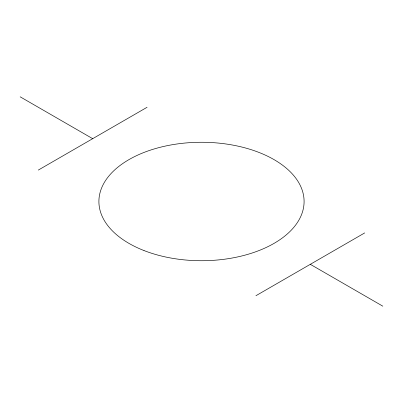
<?xml version="1.0" encoding="UTF-8"?>
<svg xmlns="http://www.w3.org/2000/svg" width="403" height="403" viewBox="0 0 403 403"><rect width="100%" height="100%" fill="white"/><g stroke="black" fill="none" stroke-linecap="round" stroke-linejoin="round"><path stroke-width="0.6" d="M38.285 170.091L147.095 107.269M255.905 295.731L364.715 232.909M20.15 96.801L92.69 138.677M310.31 264.323L382.85 306.199M143.997 250.55A102.589 59.226 0 0 0 303.827 205.726A102.589 59.226 0 0 0 156.676 148.223A102.589 59.226 0 0 0 143.997 250.55"/></g></svg>
